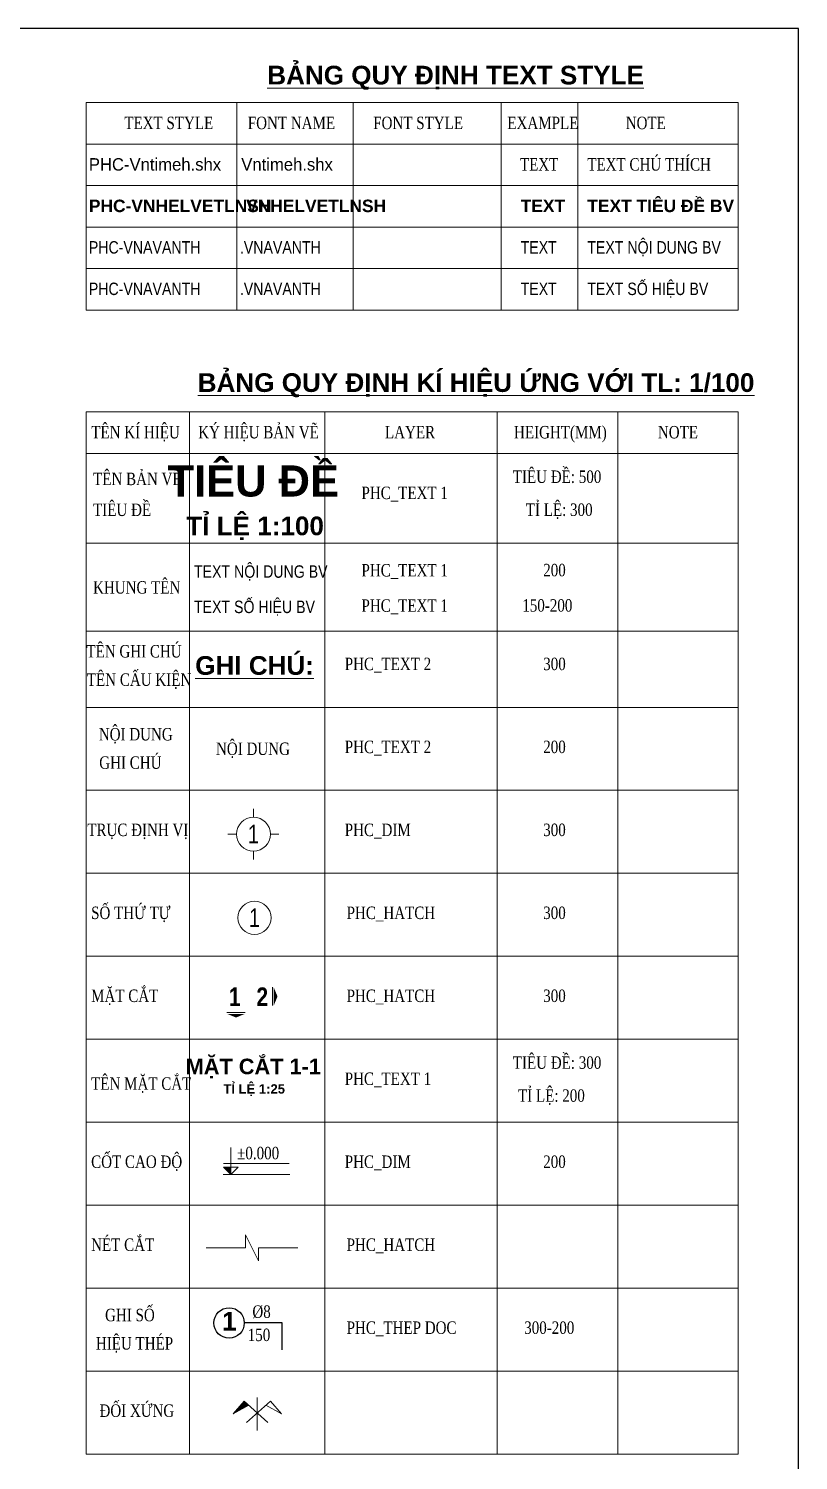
# Model space of a CAD drawing. Extents: x 11 to 29711, y 4 to 42004.
# Drawn here: x 17340 to 29711, y 18996 to 42004 of the extents above; entities that cross this region are included whole.
import ezdxf
from ezdxf.enums import TextEntityAlignment as Align

# ---------------------------------------------------------------- set-up
doc = ezdxf.new("R2010")
doc.units = 0
doc.header["$LTSCALE"] = 100
doc.header["$MEASUREMENT"] = 0
doc.linetypes.add('CENTER', pattern=[2, 1.25, -0.25, 0.25, -0.25])
for name, color, linetype, lineweight in [('PHC_Dim', 8, 'Continuous', 13), ('PHC_Hatch', 251, 'Continuous', 13), ('PHC_Net manh', 9, 'Continuous', 13), ('PHC_Net truc', 252, 'CENTER', 9), ('PHC_Text 1', 7, 'Continuous', 25), ('PHC_Text 2', 3, 'Continuous', 15), ('PHC_Text 3', 3, 'Continuous', 15), ('PHC_Thep doc', 1, 'Continuous', 30)]:
    doc.layers.add(name, color=color, linetype=linetype, lineweight=lineweight)
doc.styles.add('PHC-VnAvant', font='', dxfattribs={"width": 0.8})
doc.styles.add('PHC-VnAvantH', font='')
doc.styles.add('PHC-VnHelvetlnsH', font='')
doc.styles.add('PHC-vntimeh.shx', font='vntimeh.shx', dxfattribs={"width": 0.8})
doc.styles.add('w1', font='')
doc.styles.add('w3', font='romans.shx', dxfattribs={"width": 0.75, "bigfont": 'vns.shx'})
doc.styles.get('PHC-VnAvant').set_extended_font_data('.VnAvant')
doc.styles.get('PHC-VnAvantH').set_extended_font_data('.VnAvantH')
doc.styles.get('PHC-VnHelvetlnsH').set_extended_font_data('.VnHelvetInsH', bold=True)
doc.styles.get('w1').set_extended_font_data('.VnHelvetInsH', bold=True)
doc.dimstyles.new('RDSIC', dxfattribs={"dimtxt": 2, "dimasz": 1.2, "dimexe": 1, "dimexo": 0, "dimgap": 0.5, "dimtad": 1, "dimdec": 0, "dimzin": 0, "dimdsep": 46, "dimtxsty": 'w3', "dimblk": 'ARCHTICK', "dimcen": 0.09, "dimdle": 1, "dimclrd": 8, "dimclre": 8, "dimclrt": 3, "dimadec": 0, "dimazin": 0, "dimtfac": 1, "dimtdec": 0, "dimtmove": 0, "dimatfit": 3, "dimfxl": 1, "dimtolj": 1, "dimtzin": 0, "dimarcsym": 0})

# ---------------------------------------------------------------- blocks, each defined once
blk = doc.blocks.new('PHC_Stt')
at = {"color": 9}
blk.add_circle((0, 0), 750, dxfattribs=at)
at = {"color": 3, "style": 'PHC-VnAvantH'}
blk.add_attdef('STT', text='', height=750, dxfattribs=at).set_placement((0, 0), align=Align.MIDDLE_CENTER)
blk = doc.blocks.new('PHC_Matcat1')
at = {"color": 1, "ltscale": 2}
blk.add_line((100858, -64408), (100417, -64408), dxfattribs=at)
blk.add_lwpolyline([(100637, -64530, 0, 429, 0), (100637, -64442, 250, 250, 0)], format="xyseb", dxfattribs=at)
at = {"color": 3, "style": 'PHC-VnHelvetlnsH'}
blk.add_attdef('1', text='', height=300, dxfattribs=at).set_placement((100618, -64316), align=Align.CENTER)
blk = doc.blocks.new('PHC_Matcat2')
at = {"color": 1, "ltscale": 2}
blk.add_line((103107, -63801), (103107, -64242), dxfattribs=at)
blk.add_lwpolyline([(103229, -64022, 0, 429, 0), (103140, -64022, 250, 250, 0)], format="xyseb", dxfattribs=at)
at = {"color": 3, "style": 'PHC-VnHelvetlnsH'}
blk.add_attdef('1', text='', height=300, dxfattribs=at).set_placement((102960, -64161), align=Align.CENTER)
blk = doc.blocks.new('PHC_Kihieudoixung')
blk.add_hatch(color=8).paths.add_polyline_path([(-2.07, 6.07), (-3.16, 7.04), (-5.85, 3.99)])
at = {"color": 8}
for p, q in [((-3.16, 7.04), (-5.85, 3.99)), ((2.58, 1.96), (-3.16, 7.04)), ((-2.58, 1.96), (3.16, 7.04)), ((0, 0), (0, 7.95)), ((3.16, 7.04), (5.85, 3.99)), ((-5.85, 3.99), (-2.07, 6.07)), ((5.85, 3.99), (2.07, 6.07))]:
    blk.add_line(p, q, dxfattribs=at)
blk = doc.blocks.new('_ARCHTICK')
at = {"color": 0, "linetype": 'ByBlock', "const_width": 0.15}
blk.add_lwpolyline([(-0.5, -0.5), (0.5, 0.5)], dxfattribs=at)
blk = doc.blocks.new('PHC_Trucdinhvi')
at = {"color": 9}
for p, q in [((42193, -60253), (42193, -60403)), ((41743, -60703), (41893, -60703)), ((42493, -60703), (42643, -60703)), ((42193, -61003), (42193, -61153))]:
    blk.add_line(p, q, dxfattribs=at)
blk.add_circle((42193, -60703), 300, dxfattribs=at)
at = {"color": 3, "style": 'PHC-VnHelvetlnsH', "width": 0.8}
blk.add_attdef('1', text='', height=300, dxfattribs=at).set_placement((42193, -60703), align=Align.MIDDLE_CENTER)
blk = doc.blocks.new('PHC_Tentieude')
at = {"layer": 'PHC_Text 1', "style": 'PHC-VnHelvetlnsH'}
blk.add_attdef('TIEUDE', text='', height=500, dxfattribs=at).set_placement((137153, -97667), align=Align.BOTTOM_CENTER)
at = {"layer": 'PHC_Text 2', "style": 'PHC-VnHelvetlnsH'}
blk.add_attdef('TILE', text='', height=300, dxfattribs=at).set_placement((137185, -98285), align=Align.BOTTOM_CENTER)
blk = doc.blocks.new('PHC_Ghichu')
at = {"layer": 'PHC_Text 2', "style": 'PHC-VnHelvetlnsH'}
blk.add_attdef('GHICHU', text='', height=300, dxfattribs=at).set_placement((92031, -70623), align=Align.BOTTOM_CENTER)
blk = doc.blocks.new('PHC_Ghichuthep')
at = {"color": 9}
blk.add_circle((88707, -70315), 500, dxfattribs=at)
at = {"style": 'PHC-VnAvantH'}
blk.add_attdef('SH', text='', height=500, dxfattribs=at).set_placement((88715, -70564), align=Align.CENTER)
at = {"color": 3, "style": 'PHC-vntimeh.shx', "width": 0.8}
for tag, p in [('DK', (89320, -70146)), ('KC', (89320, -70910))]:
    blk.add_attdef(tag, p, '', height=400, dxfattribs=at)
blk = doc.blocks.new('cote cao do')
blk.add_hatch(color=9).paths.add_polyline_path([(0, 117), (-118, 117), (0, 0)])
at = {"color": 8, "ltscale": 50}
for p, q in [((948, 0), (-120, 0)), ((-117, 175), (941, 175))]:
    blk.add_line(p, q, dxfattribs=at)
for points in [[(0, 435), (0, 0)], [(0, 0), (-118, 117), (0, 117)], [(0, 0), (118, 117), (0, 117)]]:
    blk.add_lwpolyline(points, dxfattribs=at)
at = {"color": 3, "linetype": 'Continuous', "style": 'PHC-vntimeh.shx', "width": 0.8}
blk.add_attdef('CT', (103, 243), '', height=200, dxfattribs=at)

msp = doc.modelspace()

# ---------------------------------------------------------------- linework, layer by layer
msp.add_lwpolyline([(29711.3058, 3.9587), (29711.3058, 42003.9587), (11.3058, 42003.9587), (11.3058, 3.9587), (29711.3058, 3.9587)])
at = {"layer": 'PHC_Hatch'}
msp.add_lwpolyline([(20193.8311, 22411.1829), (20825.3315, 22411.1829), (20825.3315, 22621.683), (21035.8316, 22200.6827), (21035.8316, 22411.1829), (21667.3321, 22411.1829)], dxfattribs=at)
at = {"layer": 'PHC_Net manh'}
for p, q in [((18267.2812, 40815.5991), (18267.2812, 37482.2657)), ((18267.2812, 40815.5991), (28744.9157, 40815.5991)), ((20683.9297, 40815.5991), (20683.9297, 37482.2657)), ((22556.199, 40815.5991), (22556.199, 37482.2657)), ((24934.0507, 40815.5991), (24934.0507, 37482.2657)), ((24934.0507, 40815.5991), (24934.0507, 37482.2657)), ((26164.3241, 40815.5991), (26164.3241, 37482.2657)), ((28744.9157, 40815.5991), (28744.9157, 37482.2657)), ((18267.2812, 40148.9324), (28744.9157, 40148.9324)), ((18267.2812, 39482.2657), (28744.9157, 39482.2657)), ((18267.2812, 38815.5991), (28744.9157, 38815.5991)), ((18267.2812, 38148.9324), (28744.9157, 38148.9324)), ((18267.2812, 37482.2657), (28744.9157, 37482.2657)), ((18267.2812, 35845.3706), (18267.2812, 19096.5267)), ((18267.2812, 35845.3706), (28744.9157, 35845.3706)), ((19927.0207, 35845.3706), (19927.0207, 19096.5267)), ((22099.8564, 35845.3706), (22099.8564, 19096.5267)), ((24871.5168, 35845.3706), (24871.5168, 19096.5267)), ((26808.2163, 35845.3706), (26808.2163, 19096.5267)), ((28744.9157, 35845.3706), (28744.9157, 19096.5267)), ((18267.2812, 35178.704), (28744.9157, 35178.704)), ((18267.2812, 33735.6192), (28744.9157, 33735.6192)), ((18267.2812, 32323.0603), (28744.9157, 32323.0603)), ((18267.2812, 31096.5267), (28744.9157, 31096.5267)), ((18267.2812, 29763.1934), (28744.9157, 29763.1934)), ((18267.2812, 28429.86), (28744.9157, 28429.86)), ((18267.2812, 27096.5267), (28744.9157, 27096.5267)), ((18267.2812, 25763.1934), (28744.9157, 25763.1934)), ((18267.2812, 24429.86), (28744.9157, 24429.86)), ((18267.2812, 23096.5267), (28744.9157, 23096.5267)), ((18267.2812, 21763.1934), (28744.9157, 21763.1934)), ((18267.2812, 20429.86), (28744.9157, 20429.86)), ((18267.2812, 19096.5267), (28744.9157, 19096.5267))]:
    msp.add_line(p, q, dxfattribs=at)

# ---------------------------------------------------------------- block references
at = {"layer": 'PHC_Dim', "linetype": 'Continuous'}
ref = msp.add_blockref('PHC_Trucdinhvi', (-17404.1478, 84243.0724), dxfattribs=dict(at, xscale=0.9090909101068974, yscale=0.9090909101068974, zscale=0.9090909101068974))
ref.add_attrib('1', '1', dxfattribs={"layer": 'PHC_Text 3', "height": 300, "style": 'PHC-VnAvantH', "width": 0.8}).set_placement((20952.7891, 29058.8608), align=Align.MIDDLE_CENTER)
at = {"layer": 'PHC_Hatch', "linetype": 'Continuous'}
ref = msp.add_blockref('PHC_Stt', (20970.2019, 27715.372), dxfattribs=dict(at, xscale=0.3555555567145348, yscale=0.3555555567145348, zscale=0.3555555567145348))
ref.add_attrib('STT', '1', dxfattribs={"layer": '0', "color": 3, "height": 300, "style": 'PHC-VnAvantH', "width": 0.8}).set_placement((20970.2019, 27715.372), align=Align.MIDDLE_CENTER)
at = {"layer": 'PHC_Hatch'}
ref = msp.add_blockref('PHC_Matcat1', (-46418.4842, 69132.0994), dxfattribs=dict(at, xscale=0.6666666679084301, yscale=0.6666666679084301, zscale=0.6666666679084301))
ref.add_attrib('1', '1', dxfattribs={"layer": '0', "color": 3, "height": 300, "style": 'w1', "width": 0.8}).set_placement((20651.4185, 26295.8652), align=Align.CENTER)
ref = msp.add_blockref('PHC_Matcat2', (-47479.2245, 69132.0994), dxfattribs=dict(at, xscale=0.6666666679084301, yscale=0.6666666679084301, zscale=0.6666666679084301))
ref.add_attrib('1', '2', dxfattribs={"layer": '0', "color": 3, "height": 300, "style": 'w1', "width": 0.8}).set_placement((21095.1189, 26295.8652), align=Align.CENTER)
at = {"layer": 'PHC_Net manh'}
msp.add_blockref('cote cao do', (20587.3629, 23590.8336), dxfattribs=at).add_auto_attribs({'CT': '%%p0.000'})
at = {"layer": 'PHC_Net manh', "xscale": 66.66666666790843, "yscale": 66.66666666790843, "zscale": 66.66666666790843}
msp.add_blockref('PHC_Kihieudoixung', (21014.6383, 19475.5743), dxfattribs=at)
at = {"layer": 'PHC_Text 1'}
ref = msp.add_blockref('PHC_Tentieude', (-103734.3562, 123122.8916), dxfattribs=dict(at, xscale=0.9090909101068974, yscale=0.9090909101068974, zscale=0.9090909101068974))
ref.add_attrib('%%UTIEUDE', 'TI£U §Ò', dxfattribs={"height": 500, "style": 'PHC-VnHelvetlnsH'}).set_placement((20950.4972, 34334.4054), align=Align.BOTTOM_CENTER)
ref.add_attrib('TILE', 'TØ LÖ 1:100', dxfattribs={"layer": 'PHC_Text 3', "height": 300, "style": 'PHC-VnHelvetlnsH'}).set_placement((20979.6451, 33772.6445), align=Align.BOTTOM_CENTER)
ref = msp.add_blockref('PHC_Tentieude', (-41391.9295, 69520.0643), dxfattribs=dict(at, xscale=0.4545454531908035, yscale=0.4545454531908035, zscale=0.4545454531908035))
ref.add_attrib('%%UTIEUDE', 'mÆt c¾t 1-1', dxfattribs={"layer": '0', "color": 7, "height": 250, "style": 'PHC-VnHelvetlnsH'}).set_placement((20950.4972, 25125.8212), align=Align.BOTTOM_CENTER)
ref.add_attrib('TILE', 'TØ LÖ 1:25', dxfattribs={"layer": 'PHC_Text 3', "height": 150, "style": 'PHC-VnHelvetlnsH'}).set_placement((20965.0712, 24844.9407), align=Align.BOTTOM_CENTER)
at = {"layer": 'PHC_Text 3', "linetype": 'Continuous'}
ref = msp.add_blockref('PHC_Ghichu', (-62692.9142, 95732.7247), dxfattribs=dict(at, xscale=0.9090909101068974, yscale=0.9090909101068974, zscale=0.9090909101068974))
ref.add_attrib('GHICHU', '%%UGHI CHó:', dxfattribs={"height": 300, "style": 'PHC-VnHelvetlnsH'}).set_placement((20971.6204, 31529.7168), align=Align.BOTTOM_CENTER)
at = {"layer": 'PHC_Thep doc', "linetype": 'Continuous'}
ref = msp.add_blockref('PHC_Ghichuthep', (-22806.1739, 55579.7183), dxfattribs=dict(at, xscale=0.4888888895511627, yscale=0.4888888895511627, zscale=0.4888888895511627))
ref.add_attrib('SH', '1', dxfattribs={"layer": '0', "color": 7, "height": 300, "style": 'w1'}).set_placement((20565.4845, 21081.9028), align=Align.CENTER)
ref.add_attrib('DK', '%%c8', (20936.0647, 21285.9424), dxfattribs={"layer": '0', "color": 3, "height": 200, "style": 'PHC-vntimeh.shx', "width": 0.8})
ref.add_attrib('KC', '150', (20861.2778, 20912.6221), dxfattribs={"layer": '0', "color": 3, "height": 200, "style": 'PHC-vntimeh.shx', "width": 0.8})

# ---------------------------------------------------------------- texts
at = {"layer": 'PHC_Dim', "linetype": 'Continuous', "style": 'PHC-vntimeh.shx', "width": 0.8}
for s, p in [('PHC_Dim', (22420.3987, 29128.2022)), ('300', (25610.3201, 29128.2022)), ('PHC_Dim', (22420.3987, 23794.8689)), ('200', (25610.3201, 23794.8689)), ('300-200', (25304.9363, 21128.2022))]:
    msp.add_text(s, height=200, dxfattribs=at).set_placement(p, align=Align.MIDDLE_LEFT)
at = {"layer": 'PHC_Hatch', "linetype": 'Continuous', "style": 'PHC-vntimeh.shx', "width": 0.8}
for s, p in [('PHC_Hatch', (22450.9994, 27794.8689)), ('300', (25610.3201, 27794.8689))]:
    msp.add_text(s, height=200, dxfattribs=at).set_placement(p, align=Align.MIDDLE_LEFT)
at = {"layer": 'PHC_Hatch', "style": 'PHC-vntimeh.shx', "width": 0.8}
for p in [(22450.9994, 26461.5356), (22450.9994, 22461.5356)]:
    msp.add_text('PHC_Hatch', height=200, dxfattribs=at).set_placement(p, align=Align.MIDDLE_LEFT)
at = {"layer": 'PHC_Net truc', "style": 'PHC-vntimeh.shx', "width": 0.8}
msp.add_text('300', height=200, dxfattribs=at).set_placement((25610.3201, 26461.5356), align=Align.MIDDLE_LEFT)
at = {"layer": 'PHC_Text 1'}
for s, style, width, p in [('Text Style', 'PHC-vntimeh.shx', 0.8, (18877.4357, 40489.0908)), ('Font Name', 'PHC-vntimeh.shx', 0.8, (20862.4367, 40489.0908)), ('Font Style', 'PHC-vntimeh.shx', 0.8, (22877.9867, 40489.0908)), ('Example', 'PHC-vntimeh.shx', 0.8, (25034.1875, 40489.0908)), ('Note', 'PHC-vntimeh.shx', 0.8, (26936.6837, 40489.0908)), ('PHC-VnAvantH', 'PHC-VnAvantH', 0.85, (18308.0106, 38489.0908)), ('.VnAvantH', 'PHC-VnAvantH', 0.85, (20735.3425, 38489.0908)), ('Text', 'PHC-VnAvantH', 0.85, (25247.8329, 38489.0908)), ('TEXT NéI DUNG BV', 'PHC-VnAvantH', 0.85, (26318.8636, 38489.0908)), ('TEXT Sè HIÖU BV', 'PHC-VnAvantH', 0.85, (26318.8636, 37822.4241)), ('PHC-VnAvantH', 'PHC-VnAvantH', 0.85, (18308.0106, 37822.4241)), ('.VnAvantH', 'PHC-VnAvantH', 0.85, (20735.3425, 37822.4241)), ('Text', 'PHC-VnAvantH', 0.85, (25247.8329, 37822.4241)), ('Tªn kÝ hiÖu', 'PHC-vntimeh.shx', 0.8, (18346.8111, 35518.8624)), ('Ký hiÖu b¶n vÏ', 'PHC-vntimeh.shx', 0.8, (20064.7162, 35518.8624)), ('Layer', 'PHC-vntimeh.shx', 0.8, (23067.3506, 35518.8624)), ('Height(mm)', 'PHC-vntimeh.shx', 0.8, (25141.3295, 35518.8624)), ('note', 'PHC-vntimeh.shx', 0.8, (27453.5928, 35518.8624)), ('Tiªu ®Ò: 500', 'PHC-vntimeh.shx', 0.8, (25121.7456, 34803.4273)), ('tªn b¶n vÏ', 'PHC-vntimeh.shx', 0.8, (18375.9514, 34767.6857)), ('PHC_Text 1', 'PHC-vntimeh.shx', 0.8, (22689.1393, 34543.7128)), ('TI£U §Ò ', 'PHC-vntimeh.shx', 0.8, (18375.9514, 34271.8194)), ('tØ lÖ: 300', 'PHC-vntimeh.shx', 0.8, (25330.4517, 34273.2683)), ('TEXT NéI DUNG BV', 'PHC-VnAvantH', 0.85, (19997.3969, 33279.0998)), ('PHC_Text 1', 'PHC-vntimeh.shx', 0.8, (22689.1393, 33300.0879)), ('200', 'PHC-vntimeh.shx', 0.8, (25610.3201, 33302.6912)), ('KHUNG T£N', 'PHC-vntimeh.shx', 0.8, (18375.9514, 33024.2596)), ('TEXT Sè HIÖU BV', 'PHC-VnAvantH', 0.85, (19997.3969, 32711.6777)), ('PHC_Text 1', 'PHC-vntimeh.shx', 0.8, (22689.1393, 32732.6659)), ('150-200', 'PHC-vntimeh.shx', 0.8, (25273.6787, 32735.2692)), ('tªn ghI chó', 'PHC-vntimeh.shx', 0.8, (18268.9791, 31997.9703)), ('300', 'PHC-vntimeh.shx', 0.8, (25610.3201, 31794.8689)), ('tªn cÊu kiÖn', 'PHC-vntimeh.shx', 0.8, (18275.9274, 31542.0665)), ('néi dung', 'PHC-vntimeh.shx', 0.8, (18467.8314, 30664.637)), ('200', 'PHC-vntimeh.shx', 0.8, (25610.3201, 30461.5356)), ('ghi chó', 'PHC-vntimeh.shx', 0.8, (18474.7797, 30208.7332)), ('Trôc ®Þnh vÞ ', 'PHC-vntimeh.shx', 0.8, (18282.7458, 29128.2022)), ('Sè thø tù', 'PHC-vntimeh.shx', 0.8, (18344.6194, 27794.8689)), ('MÆt c¾t', 'PHC-vntimeh.shx', 0.8, (18344.6194, 26461.5356)), ('Tiªu ®Ò: 300', 'PHC-vntimeh.shx', 0.8, (25121.7456, 25387.9167)), ('T£N MÆt c¾t', 'PHC-vntimeh.shx', 0.8, (18344.6194, 25050.9796)), ('PHC_Text 1', 'PHC-vntimeh.shx', 0.8, (22420.3987, 25128.2022)), ('tØ lÖ: 200', 'PHC-vntimeh.shx', 0.8, (25205.3643, 24857.7576)), ('Cèt cao ®é', 'PHC-vntimeh.shx', 0.8, (18344.6194, 23794.8689)), ('NÐt c¾t', 'PHC-vntimeh.shx', 0.8, (18344.6194, 22461.5356)), ('Ghi sè', 'PHC-vntimeh.shx', 0.8, (18568.3889, 21331.3036)), ('hiÖu thÐp', 'PHC-vntimeh.shx', 0.8, (18420.642, 20875.3998)), ('§èi xøng', 'PHC-vntimeh.shx', 0.8, (18478.6327, 19794.8689))]:
    msp.add_text(s, height=200, dxfattribs=dict(at, style=style, width=width)).set_placement(p, align=Align.MIDDLE_LEFT)
for s, style, p in [('PHC-Vntimeh.shx', 'PHC-VnAvant', (18308.0106, 39822.4241)), ('Vntimeh.shx', 'PHC-VnAvant', (20757.6713, 39822.4241)), ('PHC-VnHelvetlnsH', 'PHC-VnHelvetlnsH', (18308.0106, 39155.7574)), ('.VnHelvetlnsH', 'PHC-VnHelvetlnsH', (20757.6713, 39155.7574)), ('Text', 'PHC-VnHelvetlnsH', (25247.8329, 39155.7574)), ('TEXT TI£U §Ò BV', 'PHC-VnHelvetlnsH', (26318.8636, 39155.7574))]:
    msp.add_text(s, height=200, dxfattribs=dict(at, style=style)).set_placement(p, align=Align.MIDDLE_LEFT)
at = {"layer": 'PHC_Text 3', "style": 'PHC-VnHelvetlnsH'}
for s, p in [('%%UB¶NG QUY §ÞNH TEXT STYLE', (21175.1903, 41257.3356)), ('%%UB¶NG QUY §ÞNH kÝ hiÖu øng víi tl: 1/100', (20057.1881, 36315.6587))]:
    msp.add_text(s, height=300, dxfattribs=at).set_placement(p, align=Align.MIDDLE_LEFT)
at = {"layer": 'PHC_Text 3', "style": 'PHC-vntimeh.shx', "width": 0.8}
for s, p in [('Text', (25236.7517, 39822.4241)), ('TEXT CHó THÝCH', (26318.8636, 39822.4241)), ('Néi dung', (20351.61, 30431.5504))]:
    msp.add_text(s, height=200, dxfattribs=at).set_placement(p, align=Align.MIDDLE_LEFT)
at = {"layer": 'PHC_Text 3', "linetype": 'Continuous', "style": 'PHC-vntimeh.shx', "width": 0.8}
for p in [(22420.3987, 31794.8689), (22420.3987, 30461.5356)]:
    msp.add_text('PHC_Text 2', height=200, dxfattribs=at).set_placement(p, align=Align.MIDDLE_LEFT)
at = {"layer": 'PHC_Thep doc', "linetype": 'Continuous', "style": 'PHC-vntimeh.shx', "width": 0.8}
msp.add_text('PHC_Thep doc', height=200, dxfattribs=at).set_placement((22450.9994, 21128.2022), align=Align.MIDDLE_LEFT)

# ---------------------------------------------------------------- leaders
at = {"layer": 'PHC_Thep doc', "linetype": 'Continuous'}
msp.add_leader([(21415.9501, 20770.3685), (21415.9501, 21203.1307), (20806.0811, 21203.1307)], dimstyle='RDSIC', override={"dimgap": 0.5, "dimtad": 0}, dxfattribs=at)

doc.saveas('drawing.dxf')
